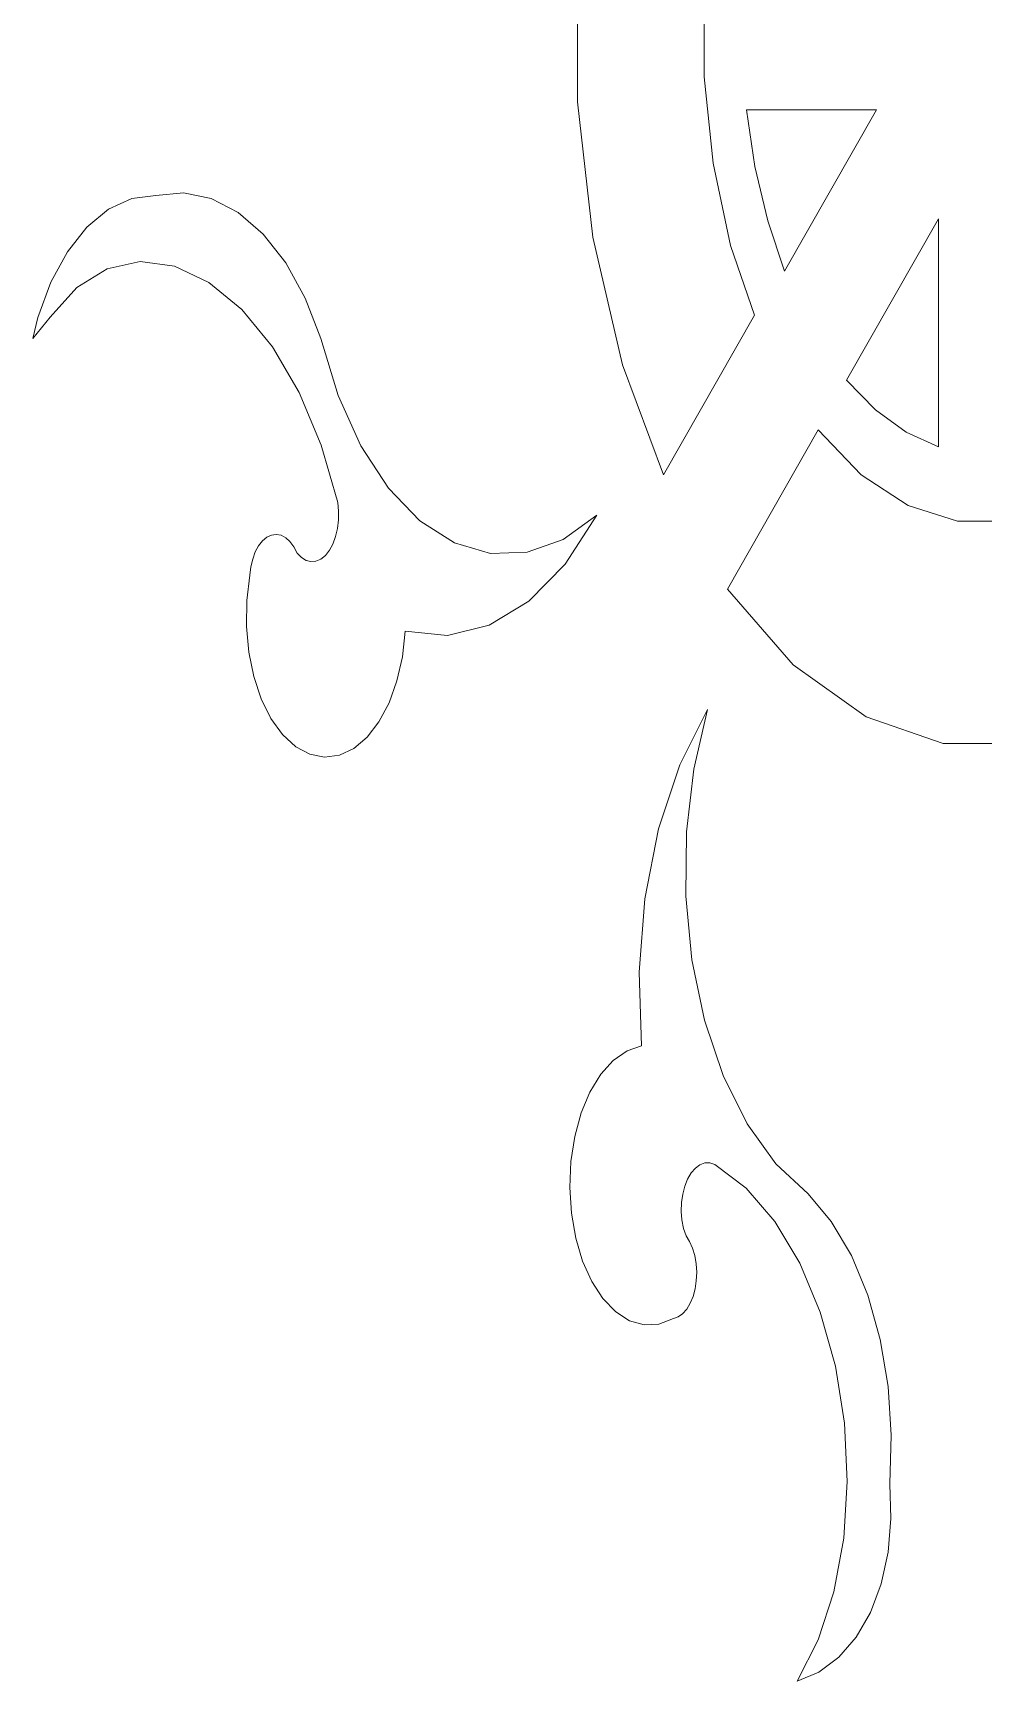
# Model space of a CAD drawing. Header units: centimetres. Extents: x -27 to -16.8, y -8.8 to 8.7.
# Drawn here: x -21.474 to -19.274, y 0.491 to 4.309 of the extents above; entities that cross this region are included whole.
import ezdxf

# ---------------------------------------------------------------- set-up
doc = ezdxf.new("R2010")
doc.units = ezdxf.units.CM
doc.header["$MEASUREMENT"] = 0
doc.layers.add('layer 1', color=7, linetype='Continuous')

msp = doc.modelspace()

# ---------------------------------------------------------------- linework, layer by layer
at = {"layer": 'layer 1', "color": 250, "lineweight": 20}
for points, knots in [([(-19.85833, 3.81645), (-19.85833, 3.81645), (-19.80318, 3.65548), (-19.80318, 3.65548), (-19.80318, 3.65548), (-19.80318, 3.65548), (-20.01376, 3.28545), (-20.01376, 3.28545), (-20.01376, 3.28545), (-20.01376, 3.28545), (-20.10892, 3.53995), (-20.10892, 3.53995), (-20.10892, 3.53995), (-20.10892, 3.53995), (-20.17761, 3.83592), (-20.17761, 3.83592), (-20.17761, 3.83592), (-20.17761, 3.83592), (-20.21265, 4.1492), (-20.21265, 4.1492), (-20.21265, 4.1492), (-20.21265, 4.1492), (-20.21265, 4.46855), (-20.21265, 4.46855), (-20.21265, 4.46855), (-20.21265, 4.46855), (-20.17761, 4.78226), (-20.17761, 4.78226), (-20.17761, 4.78226), (-20.17761, 4.78226), (-20.10892, 5.07824), (-20.10892, 5.07824), (-20.10892, 5.07824), (-20.10892, 5.07824), (-20.0091, 5.34522), (-20.0091, 5.34522), (-20.0091, 5.34522), (-20.0091, 5.34522), (-19.79889, 4.97612), (-19.79889, 4.97612), (-19.79889, 4.97612), (-19.79889, 4.97612), (-19.85833, 4.8013), (-19.85833, 4.8013), (-19.85833, 4.8013), (-19.85833, 4.8013), (-19.89895, 4.61091), (-19.89895, 4.61091), (-19.89895, 4.61091), (-19.89895, 4.61091), (-19.91968, 4.41056), (-19.91968, 4.41056), (-19.91968, 4.41056), (-19.91968, 4.41056), (-19.91968, 4.20719), (-19.91968, 4.20719), (-19.91968, 4.20719), (-19.91968, 4.20719), (-19.89895, 4.00727), (-19.89895, 4.00727), (-19.89895, 4.00727), (-19.89895, 4.00727), (-19.85833, 3.81645), (-19.85833, 3.81645)], [0, 0, 0, 0, 0.0588235, 0.0588235, 0.0588235, 0.0588235, 0.1176471, 0.1176471, 0.1176471, 0.1176471, 0.1764706, 0.1764706, 0.1764706, 0.1764706, 0.2352941, 0.2352941, 0.2352941, 0.2352941, 0.2941176, 0.2941176, 0.2941176, 0.2941176, 0.3529412, 0.3529412, 0.3529412, 0.3529412, 0.4117647, 0.4117647, 0.4117647, 0.4117647, 0.4705882, 0.4705882, 0.4705882, 0.4705882, 0.5294118, 0.5294118, 0.5294118, 0.5294118, 0.5882353, 0.5882353, 0.5882353, 0.5882353, 0.6470588, 0.6470588, 0.6470588, 0.6470588, 0.7058824, 0.7058824, 0.7058824, 0.7058824, 0.7647059, 0.7647059, 0.7647059, 0.7647059, 0.8235294, 0.8235294, 0.8235294, 0.8235294, 0.8823529, 0.8823529, 0.8823529, 0.8823529, 1, 1, 1, 1]), ([(-19.52046, 4.1306), (-19.52046, 4.1306), (-19.73326, 3.75717), (-19.73326, 3.75717), (-19.73326, 3.75717), (-19.73326, 3.75717), (-19.77243, 3.874), (-19.77243, 3.874), (-19.77243, 3.874), (-19.77243, 3.874), (-19.80203, 3.99949), (-19.80203, 3.99949), (-19.80203, 3.99949), (-19.80203, 3.99949), (-19.82138, 4.1306), (-19.82138, 4.1306), (-19.82138, 4.1306), (-19.82138, 4.1306), (-19.52046, 4.1306), (-19.52046, 4.1306)], [0, 0, 0, 0, 0.1666667, 0.1666667, 0.1666667, 0.1666667, 0.3333333, 0.3333333, 0.3333333, 0.3333333, 0.5, 0.5, 0.5, 0.5, 0.6666667, 0.6666667, 0.6666667, 0.6666667, 1, 1, 1, 1]), ([(-20.51434, 2.91338), (-20.51434, 2.91338), (-20.41772, 2.93718), (-20.41772, 2.93718), (-20.41772, 2.93718), (-20.41772, 2.93718), (-20.32547, 2.993), (-20.32547, 2.993), (-20.32547, 2.993), (-20.32547, 2.993), (-20.24118, 3.07867), (-20.24118, 3.07867), (-20.24118, 3.07867), (-20.24118, 3.07867), (-20.1679, 3.19204), (-20.1679, 3.19204), (-20.1679, 3.19204), (-20.1679, 3.19204), (-20.24646, 3.13579), (-20.24646, 3.13579), (-20.24646, 3.13579), (-20.24646, 3.13579), (-20.3296, 3.10593), (-20.3296, 3.10593), (-20.3296, 3.10593), (-20.3296, 3.10593), (-20.41444, 3.10334), (-20.41444, 3.10334), (-20.41444, 3.10334), (-20.41444, 3.10334), (-20.49812, 3.128), (-20.49812, 3.128), (-20.49812, 3.128), (-20.49812, 3.128), (-20.5779, 3.17906), (-20.5779, 3.17906), (-20.5779, 3.17906), (-20.5779, 3.17906), (-20.65095, 3.25479), (-20.65095, 3.25479), (-20.65095, 3.25479), (-20.65095, 3.25479), (-20.7149, 3.35258), (-20.7149, 3.35258), (-20.7149, 3.35258), (-20.7149, 3.35258), (-20.76753, 3.46941), (-20.76753, 3.46941), (-20.76753, 3.46941), (-20.76753, 3.46941), (-20.80715, 3.60096), (-20.80715, 3.60096), (-20.80715, 3.60096), (-20.80715, 3.60096), (-20.84364, 3.69486), (-20.84364, 3.69486), (-20.84364, 3.69486), (-20.84364, 3.69486), (-20.88877, 3.77621), (-20.88877, 3.77621), (-20.88877, 3.77621), (-20.88877, 3.77621), (-20.94102, 3.84284), (-20.94102, 3.84284), (-20.94102, 3.84284), (-20.94102, 3.84284), (-20.99908, 3.89304), (-20.99908, 3.89304), (-20.99908, 3.89304), (-20.99908, 3.89304), (-21.06111, 3.92549), (-21.06111, 3.92549), (-21.06111, 3.92549), (-21.06111, 3.92549), (-21.12537, 3.93847), (-21.12537, 3.93847), (-21.12537, 3.93847), (-21.12537, 3.93847), (-21.19, 3.93241), (-21.19, 3.93241), (-21.19, 3.93241), (-21.19, 3.93241), (-21.24546, 3.92549), (-21.24546, 3.92549), (-21.24546, 3.92549), (-21.24546, 3.92549), (-21.29924, 3.90083), (-21.29924, 3.90083), (-21.29924, 3.90083), (-21.29924, 3.90083), (-21.34949, 3.85929), (-21.34949, 3.85929), (-21.34949, 3.85929), (-21.34949, 3.85929), (-21.39462, 3.80217), (-21.39462, 3.80217), (-21.39462, 3.80217), (-21.39462, 3.80217), (-21.43295, 3.73164), (-21.43295, 3.73164), (-21.43295, 3.73164), (-21.43295, 3.73164), (-21.46324, 3.64985), (-21.46324, 3.64985), (-21.46324, 3.64985), (-21.46324, 3.64985), (-21.47425, 3.60139), (-21.47425, 3.60139), (-21.47425, 3.60139), (-21.47425, 3.60139), (-21.43409, 3.65072), (-21.43409, 3.65072), (-21.43409, 3.65072), (-21.43409, 3.65072), (-21.37259, 3.71952), (-21.37259, 3.71952), (-21.37259, 3.71952), (-21.37259, 3.71952), (-21.3023, 3.76279), (-21.3023, 3.76279), (-21.3023, 3.76279), (-21.3023, 3.76279), (-21.22596, 3.77967), (-21.22596, 3.77967), (-21.22596, 3.77967), (-21.22596, 3.77967), (-21.14648, 3.76885), (-21.14648, 3.76885), (-21.14648, 3.76885), (-21.14648, 3.76885), (-21.06693, 3.7312), (-21.06693, 3.7312), (-21.06693, 3.7312), (-21.06693, 3.7312), (-20.99028, 3.66803), (-20.99028, 3.66803), (-20.99028, 3.66803), (-20.99028, 3.66803), (-20.9196, 3.58192), (-20.9196, 3.58192), (-20.9196, 3.58192), (-20.9196, 3.58192), (-20.85749, 3.4759), (-20.85749, 3.4759), (-20.85749, 3.4759), (-20.85749, 3.4759), (-20.80646, 3.35388), (-20.80646, 3.35388), (-20.80646, 3.35388), (-20.80646, 3.35388), (-20.76829, 3.22104), (-20.76829, 3.22104), (-20.76829, 3.22104), (-20.76829, 3.22104), (-20.76631, 3.20113), (-20.76631, 3.20113), (-20.76631, 3.20113), (-20.76631, 3.20113), (-20.76646, 3.18079), (-20.76646, 3.18079), (-20.76646, 3.18079), (-20.76646, 3.18079), (-20.76875, 3.16089), (-20.76875, 3.16089), (-20.76875, 3.16089), (-20.76875, 3.16089), (-20.77311, 3.14228), (-20.77311, 3.14228), (-20.77311, 3.14228), (-20.77311, 3.14228), (-20.77946, 3.12497), (-20.77946, 3.12497), (-20.77946, 3.12497), (-20.77946, 3.12497), (-20.78749, 3.11069), (-20.78749, 3.11069), (-20.78749, 3.11069), (-20.78749, 3.11069), (-20.7969, 3.09858), (-20.7969, 3.09858), (-20.7969, 3.09858), (-20.7969, 3.09858), (-20.80746, 3.09036), (-20.80746, 3.09036), (-20.80746, 3.09036), (-20.80746, 3.09036), (-20.8187, 3.0856), (-20.8187, 3.0856), (-20.8187, 3.0856), (-20.8187, 3.0856), (-20.83025, 3.08473), (-20.83025, 3.08473), (-20.83025, 3.08473), (-20.83025, 3.08473), (-20.84165, 3.08733), (-20.84165, 3.08733), (-20.84165, 3.08733), (-20.84165, 3.08733), (-20.85259, 3.09382), (-20.85259, 3.09382), (-20.85259, 3.09382), (-20.85259, 3.09382), (-20.86261, 3.1042), (-20.86261, 3.1042), (-20.86261, 3.1042), (-20.86261, 3.1042), (-20.87003, 3.11848), (-20.87003, 3.11848), (-20.87003, 3.11848), (-20.87003, 3.11848), (-20.8789, 3.1306), (-20.8789, 3.1306), (-20.8789, 3.1306), (-20.8789, 3.1306), (-20.88877, 3.13969), (-20.88877, 3.13969), (-20.88877, 3.13969), (-20.88877, 3.13969), (-20.89948, 3.14531), (-20.89948, 3.14531), (-20.89948, 3.14531), (-20.89948, 3.14531), (-20.91057, 3.14747), (-20.91057, 3.14747), (-20.91057, 3.14747), (-20.91057, 3.14747), (-20.92166, 3.14574), (-20.92166, 3.14574), (-20.92166, 3.14574), (-20.92166, 3.14574), (-20.93245, 3.14098), (-20.93245, 3.14098), (-20.93245, 3.14098), (-20.93245, 3.14098), (-20.94255, 3.13233), (-20.94255, 3.13233), (-20.94255, 3.13233), (-20.94255, 3.13233), (-20.95157, 3.12108), (-20.95157, 3.12108), (-20.95157, 3.12108), (-20.95157, 3.12108), (-20.95922, 3.1068), (-20.95922, 3.1068), (-20.95922, 3.1068), (-20.95922, 3.1068), (-20.96534, 3.09036), (-20.96534, 3.09036), (-20.96534, 3.09036), (-20.96534, 3.09036), (-20.96955, 3.07218), (-20.96955, 3.07218), (-20.96955, 3.07218), (-20.96955, 3.07218), (-20.97184, 3.05314), (-20.97184, 3.05314), (-20.97184, 3.05314), (-20.97184, 3.05314), (-20.97911, 2.99429), (-20.97911, 2.99429), (-20.97911, 2.99429), (-20.97911, 2.99429), (-20.97995, 2.93415), (-20.97995, 2.93415), (-20.97995, 2.93415), (-20.97995, 2.93415), (-20.97452, 2.87443), (-20.97452, 2.87443), (-20.97452, 2.87443), (-20.97452, 2.87443), (-20.96289, 2.81818), (-20.96289, 2.81818), (-20.96289, 2.81818), (-20.96289, 2.81818), (-20.94545, 2.76626), (-20.94545, 2.76626), (-20.94545, 2.76626), (-20.94545, 2.76626), (-20.92289, 2.72082), (-20.92289, 2.72082), (-20.92289, 2.72082), (-20.92289, 2.72082), (-20.89596, 2.68361), (-20.89596, 2.68361), (-20.89596, 2.68361), (-20.89596, 2.68361), (-20.86559, 2.65548), (-20.86559, 2.65548), (-20.86559, 2.65548), (-20.86559, 2.65548), (-20.83278, 2.63817), (-20.83278, 2.63817), (-20.83278, 2.63817), (-20.83278, 2.63817), (-20.79866, 2.63168), (-20.79866, 2.63168), (-20.79866, 2.63168), (-20.79866, 2.63168), (-20.76447, 2.63601), (-20.76447, 2.63601), (-20.76447, 2.63601), (-20.76447, 2.63601), (-20.73135, 2.65159), (-20.73135, 2.65159), (-20.73135, 2.65159), (-20.73135, 2.65159), (-20.70044, 2.67798), (-20.70044, 2.67798), (-20.70044, 2.67798), (-20.70044, 2.67798), (-20.67283, 2.71346), (-20.67283, 2.71346), (-20.67283, 2.71346), (-20.67283, 2.71346), (-20.64942, 2.7576), (-20.64942, 2.7576), (-20.64942, 2.7576), (-20.64942, 2.7576), (-20.63106, 2.80823), (-20.63106, 2.80823), (-20.63106, 2.80823), (-20.63106, 2.80823), (-20.61837, 2.86405), (-20.61837, 2.86405), (-20.61837, 2.86405), (-20.61837, 2.86405), (-20.61179, 2.92333), (-20.61179, 2.92333), (-20.61179, 2.92333), (-20.61179, 2.92333), (-20.51434, 2.91338), (-20.51434, 2.91338)], [0, 0, 0, 0, 0.0119048, 0.0119048, 0.0119048, 0.0119048, 0.0238095, 0.0238095, 0.0238095, 0.0238095, 0.0357143, 0.0357143, 0.0357143, 0.0357143, 0.047619, 0.047619, 0.047619, 0.047619, 0.0595238, 0.0595238, 0.0595238, 0.0595238, 0.0714286, 0.0714286, 0.0714286, 0.0714286, 0.0833333, 0.0833333, 0.0833333, 0.0833333, 0.0952381, 0.0952381, 0.0952381, 0.0952381, 0.1071429, 0.1071429, 0.1071429, 0.1071429, 0.1190476, 0.1190476, 0.1190476, 0.1190476, 0.1309524, 0.1309524, 0.1309524, 0.1309524, 0.1428571, 0.1428571, 0.1428571, 0.1428571, 0.1547619, 0.1547619, 0.1547619, 0.1547619, 0.1666667, 0.1666667, 0.1666667, 0.1666667, 0.1785714, 0.1785714, 0.1785714, 0.1785714, 0.1904762, 0.1904762, 0.1904762, 0.1904762, 0.202381, 0.202381, 0.202381, 0.202381, 0.2142857, 0.2142857, 0.2142857, 0.2142857, 0.2261905, 0.2261905, 0.2261905, 0.2261905, 0.2380952, 0.2380952, 0.2380952, 0.2380952, 0.25, 0.25, 0.25, 0.25, 0.2619048, 0.2619048, 0.2619048, 0.2619048, 0.2738095, 0.2738095, 0.2738095, 0.2738095, 0.2857143, 0.2857143, 0.2857143, 0.2857143, 0.297619, 0.297619, 0.297619, 0.297619, 0.3095238, 0.3095238, 0.3095238, 0.3095238, 0.3214286, 0.3214286, 0.3214286, 0.3214286, 0.3333333, 0.3333333, 0.3333333, 0.3333333, 0.3452381, 0.3452381, 0.3452381, 0.3452381, 0.3571429, 0.3571429, 0.3571429, 0.3571429, 0.3690476, 0.3690476, 0.3690476, 0.3690476, 0.3809524, 0.3809524, 0.3809524, 0.3809524, 0.3928571, 0.3928571, 0.3928571, 0.3928571, 0.4047619, 0.4047619, 0.4047619, 0.4047619, 0.4166667, 0.4166667, 0.4166667, 0.4166667, 0.4285714, 0.4285714, 0.4285714, 0.4285714, 0.4404762, 0.4404762, 0.4404762, 0.4404762, 0.452381, 0.452381, 0.452381, 0.452381, 0.4642857, 0.4642857, 0.4642857, 0.4642857, 0.4761905, 0.4761905, 0.4761905, 0.4761905, 0.4880952, 0.4880952, 0.4880952, 0.4880952, 0.5, 0.5, 0.5, 0.5, 0.5119048, 0.5119048, 0.5119048, 0.5119048, 0.5238095, 0.5238095, 0.5238095, 0.5238095, 0.5357143, 0.5357143, 0.5357143, 0.5357143, 0.547619, 0.547619, 0.547619, 0.547619, 0.5595238, 0.5595238, 0.5595238, 0.5595238, 0.5714286, 0.5714286, 0.5714286, 0.5714286, 0.5833333, 0.5833333, 0.5833333, 0.5833333, 0.5952381, 0.5952381, 0.5952381, 0.5952381, 0.6071429, 0.6071429, 0.6071429, 0.6071429, 0.6190476, 0.6190476, 0.6190476, 0.6190476, 0.6309524, 0.6309524, 0.6309524, 0.6309524, 0.6428571, 0.6428571, 0.6428571, 0.6428571, 0.6547619, 0.6547619, 0.6547619, 0.6547619, 0.6666667, 0.6666667, 0.6666667, 0.6666667, 0.6785714, 0.6785714, 0.6785714, 0.6785714, 0.6904762, 0.6904762, 0.6904762, 0.6904762, 0.702381, 0.702381, 0.702381, 0.702381, 0.7142857, 0.7142857, 0.7142857, 0.7142857, 0.7261905, 0.7261905, 0.7261905, 0.7261905, 0.7380952, 0.7380952, 0.7380952, 0.7380952, 0.75, 0.75, 0.75, 0.75, 0.7619048, 0.7619048, 0.7619048, 0.7619048, 0.7738095, 0.7738095, 0.7738095, 0.7738095, 0.7857143, 0.7857143, 0.7857143, 0.7857143, 0.797619, 0.797619, 0.797619, 0.797619, 0.8095238, 0.8095238, 0.8095238, 0.8095238, 0.8214286, 0.8214286, 0.8214286, 0.8214286, 0.8333333, 0.8333333, 0.8333333, 0.8333333, 0.8452381, 0.8452381, 0.8452381, 0.8452381, 0.8571429, 0.8571429, 0.8571429, 0.8571429, 0.8690476, 0.8690476, 0.8690476, 0.8690476, 0.8809524, 0.8809524, 0.8809524, 0.8809524, 0.8928571, 0.8928571, 0.8928571, 0.8928571, 0.9047619, 0.9047619, 0.9047619, 0.9047619, 0.9166667, 0.9166667, 0.9166667, 0.9166667, 0.9285714, 0.9285714, 0.9285714, 0.9285714, 0.9404762, 0.9404762, 0.9404762, 0.9404762, 0.952381, 0.952381, 0.952381, 0.952381, 0.9642857, 0.9642857, 0.9642857, 0.9642857, 0.9761905, 0.9761905, 0.9761905, 0.9761905, 1, 1, 1, 1]), ([(-19.37673, 3.87833), (-19.37673, 3.87833), (-19.37673, 3.34998), (-19.37673, 3.34998), (-19.37673, 3.34998), (-19.37673, 3.34998), (-19.45154, 3.38417), (-19.45154, 3.38417), (-19.45154, 3.38417), (-19.45154, 3.38417), (-19.5229, 3.43609), (-19.5229, 3.43609), (-19.5229, 3.43609), (-19.5229, 3.43609), (-19.58953, 3.50489), (-19.58953, 3.50489), (-19.58953, 3.50489), (-19.58953, 3.50489), (-19.37673, 3.87833), (-19.37673, 3.87833)], [0, 0, 0, 0, 0.1666667, 0.1666667, 0.1666667, 0.1666667, 0.3333333, 0.3333333, 0.3333333, 0.3333333, 0.5, 0.5, 0.5, 0.5, 0.6666667, 0.6666667, 0.6666667, 0.6666667, 1, 1, 1, 1]), ([(-19.00543, 2.72471), (-19.00543, 2.72471), (-19.18404, 2.66327), (-19.18404, 2.66327), (-19.18404, 2.66327), (-19.18404, 2.66327), (-19.36602, 2.66327), (-19.36602, 2.66327), (-19.36602, 2.66327), (-19.36602, 2.66327), (-19.54463, 2.72471), (-19.54463, 2.72471), (-19.54463, 2.72471), (-19.54463, 2.72471), (-19.71322, 2.84544), (-19.71322, 2.84544), (-19.71322, 2.84544), (-19.71322, 2.84544), (-19.86533, 3.0207), (-19.86533, 3.0207), (-19.86533, 3.0207), (-19.86533, 3.0207), (-19.65516, 3.38979), (-19.65516, 3.38979), (-19.65516, 3.38979), (-19.65516, 3.38979), (-19.55564, 3.28551), (-19.55564, 3.28551), (-19.55564, 3.28551), (-19.55564, 3.28551), (-19.4471, 3.21411), (-19.4471, 3.21411), (-19.4471, 3.21411), (-19.4471, 3.21411), (-19.33305, 3.17776), (-19.33305, 3.17776), (-19.33305, 3.17776), (-19.33305, 3.17776), (-19.21708, 3.17776), (-19.21708, 3.17776), (-19.21708, 3.17776), (-19.21708, 3.17776), (-19.10303, 3.21411), (-19.10303, 3.21411), (-19.10303, 3.21411), (-19.10303, 3.21411), (-18.99449, 3.28551), (-18.99449, 3.28551), (-18.99449, 3.28551), (-18.99449, 3.28551), (-18.89497, 3.38979), (-18.89497, 3.38979), (-18.89497, 3.38979), (-18.89497, 3.38979), (-18.68477, 3.02069), (-18.68477, 3.02069), (-18.68477, 3.02069), (-18.68477, 3.02069), (-18.83691, 2.84544), (-18.83691, 2.84544), (-18.83691, 2.84544), (-18.83691, 2.84544), (-19.00543, 2.72471), (-19.00543, 2.72471)], [0, 0, 0, 0, 0.0588235, 0.0588235, 0.0588235, 0.0588235, 0.1176471, 0.1176471, 0.1176471, 0.1176471, 0.1764706, 0.1764706, 0.1764706, 0.1764706, 0.2352941, 0.2352941, 0.2352941, 0.2352941, 0.2941176, 0.2941176, 0.2941176, 0.2941176, 0.3529412, 0.3529412, 0.3529412, 0.3529412, 0.4117647, 0.4117647, 0.4117647, 0.4117647, 0.4705882, 0.4705882, 0.4705882, 0.4705882, 0.5294118, 0.5294118, 0.5294118, 0.5294118, 0.5882353, 0.5882353, 0.5882353, 0.5882353, 0.6470588, 0.6470588, 0.6470588, 0.6470588, 0.7058824, 0.7058824, 0.7058824, 0.7058824, 0.7647059, 0.7647059, 0.7647059, 0.7647059, 0.8235294, 0.8235294, 0.8235294, 0.8235294, 0.8823529, 0.8823529, 0.8823529, 0.8823529, 1, 1, 1, 1]), ([(-19.93987, 1.67971), (-19.93987, 1.67971), (-19.92924, 1.68707), (-19.92924, 1.68707), (-19.92924, 1.68707), (-19.92924, 1.68707), (-19.91792, 1.6914), (-19.91792, 1.6914), (-19.91792, 1.6914), (-19.91792, 1.6914), (-19.90636, 1.6914), (-19.90636, 1.6914), (-19.90636, 1.6914), (-19.90636, 1.6914), (-19.89497, 1.68794), (-19.89497, 1.68794), (-19.89497, 1.68794), (-19.89497, 1.68794), (-19.82238, 1.63341), (-19.82238, 1.63341), (-19.82238, 1.63341), (-19.82238, 1.63341), (-19.7559, 1.55596), (-19.7559, 1.55596), (-19.7559, 1.55596), (-19.7559, 1.55596), (-19.69784, 1.45903), (-19.69784, 1.45903), (-19.69784, 1.45903), (-19.69784, 1.45903), (-19.65057, 1.34609), (-19.65057, 1.34609), (-19.65057, 1.34609), (-19.65057, 1.34609), (-19.61569, 1.22104), (-19.61569, 1.22104), (-19.61569, 1.22104), (-19.61569, 1.22104), (-19.59458, 1.08863), (-19.59458, 1.08863), (-19.59458, 1.08863), (-19.59458, 1.08863), (-19.58808, 0.95405), (-19.58808, 0.95405), (-19.58808, 0.95405), (-19.58808, 0.95405), (-19.59626, 0.82251), (-19.59626, 0.82251), (-19.59626, 0.82251), (-19.59626, 0.82251), (-19.61905, 0.69832), (-19.61905, 0.69832), (-19.61905, 0.69832), (-19.61905, 0.69832), (-19.65539, 0.58668), (-19.65539, 0.58668), (-19.65539, 0.58668), (-19.65539, 0.58668), (-19.70404, 0.49148), (-19.70404, 0.49148), (-19.70404, 0.49148), (-19.70404, 0.49148), (-19.65378, 0.51225), (-19.65378, 0.51225), (-19.65378, 0.51225), (-19.65378, 0.51225), (-19.60789, 0.54644), (-19.60789, 0.54644), (-19.60789, 0.54644), (-19.60789, 0.54644), (-19.56773, 0.59274), (-19.56773, 0.59274), (-19.56773, 0.59274), (-19.56773, 0.59274), (-19.53461, 0.65029), (-19.53461, 0.65029), (-19.53461, 0.65029), (-19.53461, 0.65029), (-19.50959, 0.71649), (-19.50959, 0.71649), (-19.50959, 0.71649), (-19.50959, 0.71649), (-19.49345, 0.79006), (-19.49345, 0.79006), (-19.49345, 0.79006), (-19.49345, 0.79006), (-19.4868, 0.86794), (-19.4868, 0.86794), (-19.4868, 0.86794), (-19.4868, 0.86794), (-19.48971, 0.948), (-19.48971, 0.948), (-19.48971, 0.948), (-19.48971, 0.948), (-19.48611, 1.06137), (-19.48611, 1.06137), (-19.48611, 1.06137), (-19.48611, 1.06137), (-19.49361, 1.17387), (-19.49361, 1.17387), (-19.49361, 1.17387), (-19.49361, 1.17387), (-19.51196, 1.28292), (-19.51196, 1.28292), (-19.51196, 1.28292), (-19.51196, 1.28292), (-19.54057, 1.38504), (-19.54057, 1.38504), (-19.54057, 1.38504), (-19.54057, 1.38504), (-19.57859, 1.47677), (-19.57859, 1.47677), (-19.57859, 1.47677), (-19.57859, 1.47677), (-19.62502, 1.55596), (-19.62502, 1.55596), (-19.62502, 1.55596), (-19.62502, 1.55596), (-19.67841, 1.62), (-19.67841, 1.62), (-19.67841, 1.62), (-19.67841, 1.62), (-19.75345, 1.68923), (-19.75345, 1.68923), (-19.75345, 1.68923), (-19.75345, 1.68923), (-19.82, 1.78183), (-19.82, 1.78183), (-19.82, 1.78183), (-19.82, 1.78183), (-19.87577, 1.89391), (-19.87577, 1.89391), (-19.87577, 1.89391), (-19.87577, 1.89391), (-19.91891, 2.02242), (-19.91891, 2.02242), (-19.91891, 2.02242), (-19.91891, 2.02242), (-19.94798, 2.16219), (-19.94798, 2.16219), (-19.94798, 2.16219), (-19.94798, 2.16219), (-19.96205, 2.30931), (-19.96205, 2.30931), (-19.96205, 2.30931), (-19.96205, 2.30931), (-19.96052, 2.45816), (-19.96052, 2.45816), (-19.96052, 2.45816), (-19.96052, 2.45816), (-19.94346, 2.60399), (-19.94346, 2.60399), (-19.94346, 2.60399), (-19.94346, 2.60399), (-19.91157, 2.74202), (-19.91157, 2.74202), (-19.91157, 2.74202), (-19.91157, 2.74202), (-19.9759, 2.61351), (-19.9759, 2.61351), (-19.9759, 2.61351), (-19.9759, 2.61351), (-20.02493, 2.46509), (-20.02493, 2.46509), (-20.02493, 2.46509), (-20.02493, 2.46509), (-20.05675, 2.30325), (-20.05675, 2.30325), (-20.05675, 2.30325), (-20.05675, 2.30325), (-20.07006, 2.13363), (-20.07006, 2.13363), (-20.07006, 2.13363), (-20.07006, 2.13363), (-20.06448, 1.96271), (-20.06448, 1.96271), (-20.06448, 1.96271), (-20.06448, 1.96271), (-20.09821, 1.95146), (-20.09821, 1.95146), (-20.09821, 1.95146), (-20.09821, 1.95146), (-20.13003, 1.92896), (-20.13003, 1.92896), (-20.13003, 1.92896), (-20.13003, 1.92896), (-20.15902, 1.89693), (-20.15902, 1.89693), (-20.15902, 1.89693), (-20.15902, 1.89693), (-20.18411, 1.85583), (-20.18411, 1.85583), (-20.18411, 1.85583), (-20.18411, 1.85583), (-20.20438, 1.80736), (-20.20438, 1.80736), (-20.20438, 1.80736), (-20.20438, 1.80736), (-20.2193, 1.75284), (-20.2193, 1.75284), (-20.2193, 1.75284), (-20.2193, 1.75284), (-20.22817, 1.69486), (-20.22817, 1.69486), (-20.22817, 1.69486), (-20.22817, 1.69486), (-20.23077, 1.63471), (-20.23077, 1.63471), (-20.23077, 1.63471), (-20.23077, 1.63471), (-20.22703, 1.575), (-20.22703, 1.575), (-20.22703, 1.575), (-20.22703, 1.575), (-20.21708, 1.51745), (-20.21708, 1.51745), (-20.21708, 1.51745), (-20.21708, 1.51745), (-20.20117, 1.46379), (-20.20117, 1.46379), (-20.20117, 1.46379), (-20.20117, 1.46379), (-20.17998, 1.41662), (-20.17998, 1.41662), (-20.17998, 1.41662), (-20.17998, 1.41662), (-20.15413, 1.37725), (-20.15413, 1.37725), (-20.15413, 1.37725), (-20.15413, 1.37725), (-20.12452, 1.34652), (-20.12452, 1.34652), (-20.12452, 1.34652), (-20.12452, 1.34652), (-20.09232, 1.32619), (-20.09232, 1.32619), (-20.09232, 1.32619), (-20.09232, 1.32619), (-20.05843, 1.31667), (-20.05843, 1.31667), (-20.05843, 1.31667), (-20.05843, 1.31667), (-20.02416, 1.31797), (-20.02416, 1.31797), (-20.02416, 1.31797), (-20.02416, 1.31797), (-19.99058, 1.33095), (-19.99058, 1.33095), (-19.99058, 1.33095), (-19.99058, 1.33095), (-19.97972, 1.33484), (-19.97972, 1.33484), (-19.97972, 1.33484), (-19.97972, 1.33484), (-19.9694, 1.3422), (-19.9694, 1.3422), (-19.9694, 1.3422), (-19.9694, 1.3422), (-19.95999, 1.35302), (-19.95999, 1.35302), (-19.95999, 1.35302), (-19.95999, 1.35302), (-19.95196, 1.36643), (-19.95196, 1.36643), (-19.95196, 1.36643), (-19.95196, 1.36643), (-19.94538, 1.38244), (-19.94538, 1.38244), (-19.94538, 1.38244), (-19.94538, 1.38244), (-19.94056, 1.39975), (-19.94056, 1.39975), (-19.94056, 1.39975), (-19.94056, 1.39975), (-19.93773, 1.41879), (-19.93773, 1.41879), (-19.93773, 1.41879), (-19.93773, 1.41879), (-19.93689, 1.43826), (-19.93689, 1.43826), (-19.93689, 1.43826), (-19.93689, 1.43826), (-19.93811, 1.45773), (-19.93811, 1.45773), (-19.93811, 1.45773), (-19.93811, 1.45773), (-19.94132, 1.47677), (-19.94132, 1.47677), (-19.94132, 1.47677), (-19.94132, 1.47677), (-19.94637, 1.49408), (-19.94637, 1.49408), (-19.94637, 1.49408), (-19.94637, 1.49408), (-19.95326, 1.50922), (-19.95326, 1.50922), (-19.95326, 1.50922), (-19.95326, 1.50922), (-19.96159, 1.52264), (-19.96159, 1.52264), (-19.96159, 1.52264), (-19.96159, 1.52264), (-19.96725, 1.53995), (-19.96725, 1.53995), (-19.96725, 1.53995), (-19.96725, 1.53995), (-19.971, 1.55942), (-19.971, 1.55942), (-19.971, 1.55942), (-19.971, 1.55942), (-19.97261, 1.57932), (-19.97261, 1.57932), (-19.97261, 1.57932), (-19.97261, 1.57932), (-19.97207, 1.59966), (-19.97207, 1.59966), (-19.97207, 1.59966), (-19.97207, 1.59966), (-19.96932, 1.61913), (-19.96932, 1.61913), (-19.96932, 1.61913), (-19.96932, 1.61913), (-19.96458, 1.63774), (-19.96458, 1.63774), (-19.96458, 1.63774), (-19.96458, 1.63774), (-19.95792, 1.65418), (-19.95792, 1.65418), (-19.95792, 1.65418), (-19.95792, 1.65418), (-19.94958, 1.66846), (-19.94958, 1.66846), (-19.94958, 1.66846), (-19.94958, 1.66846), (-19.93987, 1.67971), (-19.93987, 1.67971)], [0, 0, 0, 0, 0.0117647, 0.0117647, 0.0117647, 0.0117647, 0.0235294, 0.0235294, 0.0235294, 0.0235294, 0.0352941, 0.0352941, 0.0352941, 0.0352941, 0.0470588, 0.0470588, 0.0470588, 0.0470588, 0.0588235, 0.0588235, 0.0588235, 0.0588235, 0.0705882, 0.0705882, 0.0705882, 0.0705882, 0.0823529, 0.0823529, 0.0823529, 0.0823529, 0.0941176, 0.0941176, 0.0941176, 0.0941176, 0.1058824, 0.1058824, 0.1058824, 0.1058824, 0.1176471, 0.1176471, 0.1176471, 0.1176471, 0.1294118, 0.1294118, 0.1294118, 0.1294118, 0.1411765, 0.1411765, 0.1411765, 0.1411765, 0.1529412, 0.1529412, 0.1529412, 0.1529412, 0.1647059, 0.1647059, 0.1647059, 0.1647059, 0.1764706, 0.1764706, 0.1764706, 0.1764706, 0.1882353, 0.1882353, 0.1882353, 0.1882353, 0.2, 0.2, 0.2, 0.2, 0.2117647, 0.2117647, 0.2117647, 0.2117647, 0.2235294, 0.2235294, 0.2235294, 0.2235294, 0.2352941, 0.2352941, 0.2352941, 0.2352941, 0.2470588, 0.2470588, 0.2470588, 0.2470588, 0.2588235, 0.2588235, 0.2588235, 0.2588235, 0.2705882, 0.2705882, 0.2705882, 0.2705882, 0.2823529, 0.2823529, 0.2823529, 0.2823529, 0.2941176, 0.2941176, 0.2941176, 0.2941176, 0.3058824, 0.3058824, 0.3058824, 0.3058824, 0.3176471, 0.3176471, 0.3176471, 0.3176471, 0.3294118, 0.3294118, 0.3294118, 0.3294118, 0.3411765, 0.3411765, 0.3411765, 0.3411765, 0.3529412, 0.3529412, 0.3529412, 0.3529412, 0.3647059, 0.3647059, 0.3647059, 0.3647059, 0.3764706, 0.3764706, 0.3764706, 0.3764706, 0.3882353, 0.3882353, 0.3882353, 0.3882353, 0.4, 0.4, 0.4, 0.4, 0.4117647, 0.4117647, 0.4117647, 0.4117647, 0.4235294, 0.4235294, 0.4235294, 0.4235294, 0.4352941, 0.4352941, 0.4352941, 0.4352941, 0.4470588, 0.4470588, 0.4470588, 0.4470588, 0.4588235, 0.4588235, 0.4588235, 0.4588235, 0.4705882, 0.4705882, 0.4705882, 0.4705882, 0.4823529, 0.4823529, 0.4823529, 0.4823529, 0.4941176, 0.4941176, 0.4941176, 0.4941176, 0.5058824, 0.5058824, 0.5058824, 0.5058824, 0.5176471, 0.5176471, 0.5176471, 0.5176471, 0.5294118, 0.5294118, 0.5294118, 0.5294118, 0.5411765, 0.5411765, 0.5411765, 0.5411765, 0.5529412, 0.5529412, 0.5529412, 0.5529412, 0.5647059, 0.5647059, 0.5647059, 0.5647059, 0.5764706, 0.5764706, 0.5764706, 0.5764706, 0.5882353, 0.5882353, 0.5882353, 0.5882353, 0.6, 0.6, 0.6, 0.6, 0.6117647, 0.6117647, 0.6117647, 0.6117647, 0.6235294, 0.6235294, 0.6235294, 0.6235294, 0.6352941, 0.6352941, 0.6352941, 0.6352941, 0.6470588, 0.6470588, 0.6470588, 0.6470588, 0.6588235, 0.6588235, 0.6588235, 0.6588235, 0.6705882, 0.6705882, 0.6705882, 0.6705882, 0.6823529, 0.6823529, 0.6823529, 0.6823529, 0.6941176, 0.6941176, 0.6941176, 0.6941176, 0.7058824, 0.7058824, 0.7058824, 0.7058824, 0.7176471, 0.7176471, 0.7176471, 0.7176471, 0.7294118, 0.7294118, 0.7294118, 0.7294118, 0.7411765, 0.7411765, 0.7411765, 0.7411765, 0.7529412, 0.7529412, 0.7529412, 0.7529412, 0.7647059, 0.7647059, 0.7647059, 0.7647059, 0.7764706, 0.7764706, 0.7764706, 0.7764706, 0.7882353, 0.7882353, 0.7882353, 0.7882353, 0.8, 0.8, 0.8, 0.8, 0.8117647, 0.8117647, 0.8117647, 0.8117647, 0.8235294, 0.8235294, 0.8235294, 0.8235294, 0.8352941, 0.8352941, 0.8352941, 0.8352941, 0.8470588, 0.8470588, 0.8470588, 0.8470588, 0.8588235, 0.8588235, 0.8588235, 0.8588235, 0.8705882, 0.8705882, 0.8705882, 0.8705882, 0.8823529, 0.8823529, 0.8823529, 0.8823529, 0.8941176, 0.8941176, 0.8941176, 0.8941176, 0.9058824, 0.9058824, 0.9058824, 0.9058824, 0.9176471, 0.9176471, 0.9176471, 0.9176471, 0.9294118, 0.9294118, 0.9294118, 0.9294118, 0.9411765, 0.9411765, 0.9411765, 0.9411765, 0.9529412, 0.9529412, 0.9529412, 0.9529412, 0.9647059, 0.9647059, 0.9647059, 0.9647059, 0.9764706, 0.9764706, 0.9764706, 0.9764706, 1, 1, 1, 1])]:
    msp.add_open_spline(points, degree=3, knots=knots, dxfattribs=at)

doc.saveas('drawing.dxf')
